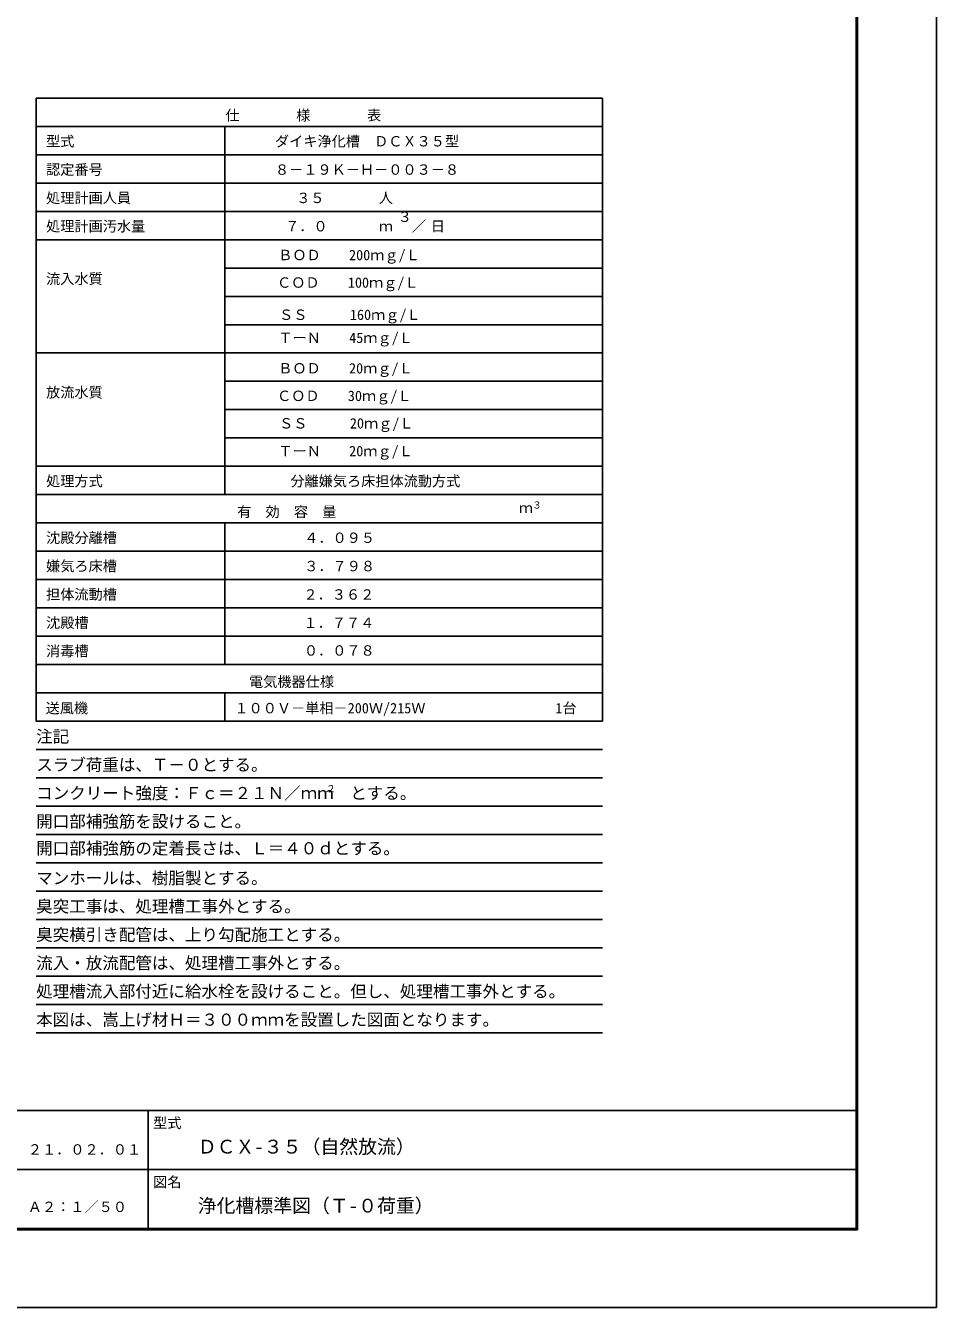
# Model space of a CAD drawing. Units: millimetres, scale not verified. Extents: x -14850 to 14850, y -10500 to 10500.
# Drawn here: x 5202 to 14850, y -10500 to 3078 of the extents above; entities that cross this region are included whole.
import ezdxf
from ezdxf.enums import TextEntityAlignment as Align

# ---------------------------------------------------------------- set-up
doc = ezdxf.new("R2010")
doc.units = ezdxf.units.MM
doc.header["$LTSCALE"] = 50
for name, color, linetype, lineweight in [('0-4_機器', 3, 'Continuous', 25), ('0-5_水管', 3, 'Continuous', 25), ('0-7_図面枠', 7, 'Continuous', 25), ('0-8_Axis_waku', 7, 'Continuous', 25)]:
    doc.layers.add(name, color=color, linetype=linetype, lineweight=lineweight)
doc.styles.add('ＭＳ ゴシック', font='')
doc.styles.get('ＭＳ ゴシック').set_extended_font_data('MS Gothic')

msp = doc.modelspace()

# ---------------------------------------------------------------- linework, layer by layer
at = {"layer": '0-4_機器'}
for p, q in [((5313.17, 2309.8), (11313.18, 2309.8)), ((5313.17, -4290.22), (5313.17, 2309.8)), ((11313.18, 2309.8), (11313.18, -4290.22)), ((5313.17, 2009.8), (11313.18, 2009.8)), ((7313.17, 2009.8), (7313.17, -1890.23)), ((5313.17, 1709.8), (11313.18, 1709.8)), ((5313.17, 1409.8), (11313.18, 1409.8)), ((5313.17, 1109.8), (11313.18, 1109.8)), ((5313.17, 809.8), (11313.18, 809.8)), ((7313.17, 509.8), (11313.18, 509.8)), ((7313.17, 209.79), (11313.18, 209.79)), ((7313.17, -90.21), (11313.18, -90.21)), ((5313.17, -390.21), (11313.18, -390.21)), ((7313.17, -690.22), (11313.18, -690.22)), ((7313.17, -990.22), (11313.18, -990.22)), ((7313.17, -1290.22), (11313.18, -1290.22)), ((11313.18, -1590.22), (5313.17, -1590.22)), ((11313.18, -1890.23), (5313.17, -1890.23)), ((5313.17, -2190.23), (11313.18, -2190.23)), ((7313.17, -2190.23), (7313.17, -3690.22)), ((5313.17, -2490.23), (11313.18, -2490.23)), ((5313.17, -2790.22), (11313.18, -2790.22)), ((5313.17, -3090.22), (11313.18, -3090.22)), ((5313.17, -3390.22), (11313.18, -3390.22)), ((5313.17, -3690.22), (11313.18, -3690.22)), ((5313.17, -3990.22), (11313.18, -3990.22)), ((7313.17, -3990.22), (7313.17, -4290.22)), ((5313.17, -4290.22), (11313.18, -4290.22))]:
    msp.add_line(p, q, dxfattribs=at)
at = {"layer": '0-5_水管'}
for p, q in [((11313.17, -4590.22), (5313.17, -4590.22)), ((11313.17, -4890.23), (5313.17, -4890.23)), ((11313.17, -5190.23), (5313.17, -5190.23)), ((11313.18, -5490.23), (5313.17, -5490.23)), ((11313.18, -5790.23), (5313.17, -5790.23)), ((11313.18, -5790.23), (5313.17, -5790.23)), ((11313.18, -6090.24), (5313.17, -6090.24)), ((11313.18, -6390.24), (5313.17, -6390.24)), ((11313.18, -6690.24), (5313.17, -6690.24)), ((11313.18, -6990.24), (5313.17, -6990.24)), ((11313.18, -7290.24), (5313.17, -7290.24)), ((11313.18, -7590.25), (5313.17, -7590.25))]:
    msp.add_line(p, q, dxfattribs=at)
at = {"layer": '0-7_図面枠'}
msp.add_lwpolyline([(-14850, -10500), (14850, -10500), (14850, 10500), (-14850, 10500)], close=True, dxfattribs=at)
at = {"layer": '0-8_Axis_waku'}
for p, q in [((14000, -9665), (14000, 9615)), ((14001, -9666.01), (14001, 9616)), ((14002, -9667.01), (14002, 9617)), ((14003, -9668.01), (14003, 9618)), ((14004, -9669.01), (14004, 9619)), ((14005, -9670.01), (14005, 9620)), ((14006, -9671.01), (14006, 9621)), ((14007, -9672.01), (14007, 9622)), ((14008, -9673.01), (14008, 9623)), ((14009, -9674.01), (14009, 9624)), ((14010, -9675.01), (14010, 9625)), ((14011, -9676.01), (14011, 9626)), ((14012, -9677.01), (14012, 9627)), ((14013, -9678.01), (14013, 9628)), ((14014, -9679.01), (14014, 9629)), ((-12950, -8415), (14000, -8415)), ((6499.99, -9665), (6499.99, -8415)), ((399.99, -9040), (13999.99, -9040)), ((14014, -9679.01), (-12964, -9679.01)), ((14013, -9678.01), (-12963, -9678.01)), ((14012, -9677.01), (-12962, -9677.01)), ((14011, -9676.01), (-12961, -9676.01)), ((14010, -9675.01), (-12960, -9675.01)), ((14009, -9674.01), (-12959, -9674.01)), ((14008, -9673.01), (-12958, -9673.01)), ((14007, -9672.01), (-12957, -9672.01)), ((14006, -9671.01), (-12956, -9671.01)), ((14005, -9670.01), (-12955, -9670.01)), ((14004, -9669.01), (-12954, -9669.01)), ((14003, -9668.01), (-12953, -9668.01)), ((14002, -9667.01), (-12952, -9667.01)), ((14001, -9666.01), (-12951, -9666.01)), ((-12950, -9665), (14000, -9665))]:
    msp.add_line(p, q, dxfattribs=at)

# ---------------------------------------------------------------- texts
at = {"layer": '0-4_機器', "color": 4, "style": 'ＭＳ ゴシック'}
for s, height, p in [('仕\u3000\u3000\u3000\u3000様\u3000\u3000\u3000\u3000表', 110, (7318.17, 2039.8)), ('型式', 110, (5418.17, 1764.8)), ('ダイキ浄化槽\u3000ＤＣＸ３５型', 110, (7843.17, 1764.8)), ('認定番号', 110, (5418.17, 1464.79)), ('８－１９Ｋ－Ｈ－００３－８', 110, (7843.17, 1464.79)), ('処理計画人員\u3000', 110, (5418.17, 1164.8)), ('３５', 110, (8068.18, 1164.8)), ('人', 110, (8943.18, 1164.8)), ('３', 110, (9143.17, 964.8)), ('処理計画汚水量', 110, (5418.17, 864.8)), ('７．０', 110, (7950.81, 864.8)), ('ｍ', 110, (8943.18, 864.8)), ('／', 110, (9293.18, 864.8)), ('日', 110, (9493.18, 864.8)), ('ＢＯＤ\u3000\u3000200ｍｇ/Ｌ', 110, (7877.6, 559.81)), ('流入水質', 110, (5418.17, 307.84)), ('ＣＯＤ\u3000\u3000100ｍｇ/Ｌ', 110, (7865.18, 267.92)), ('ＳＳ\u3000\u3000\u3000160ｍｇ/Ｌ', 110, (7886.67, -72.91)), ('ＴーＮ\u3000\u300045ｍｇ/Ｌ', 110, (7879, -317.01)), ('ＢＯＤ\u3000\u300020ｍｇ/Ｌ', 110, (7877.6, -640.2)), ('放流水質', 110, (5418.17, -894.88)), ('ＣＯＤ\u3000\u300030ｍｇ/Ｌ', 110, (7865.18, -932.1)), ('ＳＳ\u3000\u3000\u300020ｍｇ/Ｌ', 110, (7886.67, -1223.24)), ('ＴーＮ\u3000\u300020ｍｇ/Ｌ', 110, (7879, -1517.02)), ('処理方式\u3000\u3000\u3000', 110, (5418.17, -1835.22)), ('分離嫌気ろ床担体流動方式', 110, (8006.25, -1835.22)), ('有\u3000効\u3000容\u3000量', 110, (7443.18, -2160.22)), ('ｍ', 110, (10426.58, -2118.94)), ('３', 73.31, (10568.17, -2060.23)), ('沈殿分離槽', 110, (5418.17, -2435.23)), ('４．０９５ ', 110, (8153.08, -2435.23)), ('嫌気ろ床槽', 110, (5418.17, -2735.23)), ('３．７９８ ', 110, (8153.08, -2735.22)), ('担体流動槽', 110, (5418.17, -3035.24)), ('２．３６２ ', 110, (8144.97, -3036.44)), ('沈殿槽', 110, (5418.17, -3335.23)), ('１．７７４ ', 110, (8144.97, -3336.44)), ('消毒槽', 110, (5418.17, -3635.23)), ('０．０７８ ', 110, (8149.58, -3629.67)), ('電気機器仕様', 110, (7568.18, -3960.23)), ('送風機', 110, (5413.18, -4240.22)), ('１００Ｖ－単相－200Ｗ/215Ｗ', 110, (7413.18, -4240.22)), ('1台', 110, (10813.18, -4240.22))]:
    msp.add_text(s, height=height, dxfattribs=at).set_placement(p, align=Align.BOTTOM_LEFT)
at = {"layer": '0-5_水管', "color": 4, "style": 'ＭＳ ゴシック'}
for s, height, p in [('注記', 128.4, (5313.17, -4554.9)), ('スラブ荷重は、Ｔ－０とする。', 128.4, (5313.17, -4854.9)), ('コンクリート強度：Ｆｃ＝２１Ｎ／ｍｍ\u3000とする。', 128.4, (5313.17, -5154.9)), ('２', 73.31, (8385.22, -5064.69)), ('開口部補強筋を設けること。', 128.4, (5313.17, -5454.91)), ('開口部補強筋の定着長さは、Ｌ＝４０ｄとする。', 128.4, (5313.17, -5739.56)), ('マンホールは、樹脂製とする。', 128.4, (5313.17, -6054.91)), ('臭突工事は、処理槽工事外とする。', 128.4, (5313.17, -6354.91)), ('臭突横引き配管は、上り勾配施工とする。', 128.4, (5313.17, -6654.91)), ('流入・放流配管は、処理槽工事外とする。', 128.4, (5313.17, -6954.92)), ('処理槽流入部付近に給水栓を設けること。但し、処理槽工事外とする。', 128.4, (5313.17, -7254.92)), ('本図は、嵩上げ材Ｈ＝３００ｍｍを設置した図面となります。', 128.4, (5313.17, -7554.92))]:
    msp.add_text(s, height=height, dxfattribs=at).set_placement(p, align=Align.BOTTOM_LEFT)
at = {"layer": '0-8_Axis_waku', "style": 'ＭＳ ゴシック'}
for s, height, p in [('型式', 110, (6552.45, -8633.97)), ('２１．０２．０１', 110, (5224.99, -8915)), ('ＤＣＸ-３５（自然放流）', 146.6, (7024.99, -8915)), ('図名', 110, (6552.45, -9258.97)), ('Ａ２：１／５０', 110, (5224.99, -9522.9)), ('浄化槽標準図（Ｔ-０荷重）', 146.6, (7024.99, -9540))]:
    msp.add_text(s, height=height, dxfattribs=at).set_placement(p, align=Align.BOTTOM_LEFT)

doc.saveas('drawing.dxf')
